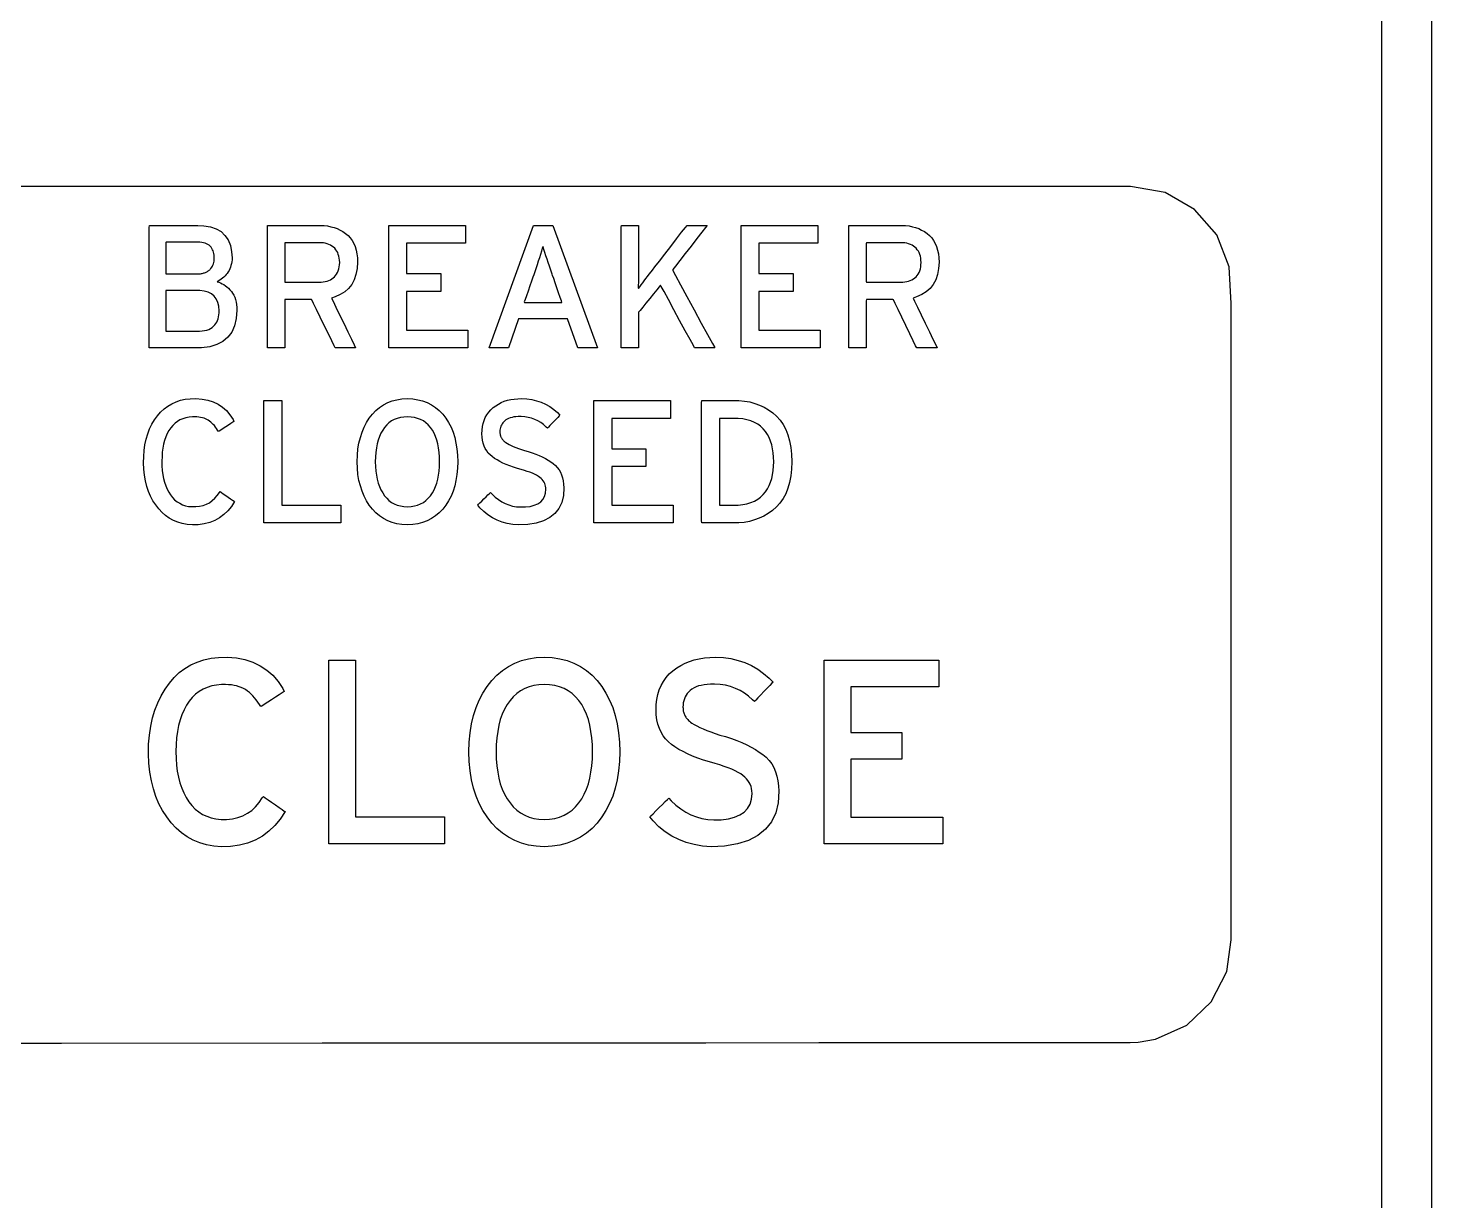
# Model space of a CAD drawing. Extents: x 1 to 47.7, y 0.2 to 33.5.
# Drawn here: x 24.08 to 25.193, y 5.935 to 6.865 of the extents above; entities that cross this region are included whole.
import ezdxf

# ---------------------------------------------------------------- set-up
doc = ezdxf.new("R2010")
doc.units = 0
doc.header["$MEASUREMENT"] = 0
doc.layers.add('6_0____DWG', color=7, linetype='CONTINUOUS')

msp = doc.modelspace()

# ---------------------------------------------------------------- linework, layer by layer
at = {"layer": '6_0____DWG'}
for points in [[(25.1534, 7.3109), (25.1534, 6.7947), (25.1534, 6.5389), (25.1534, 6.2907), (25.1534, 6.1708), (25.1534, 6.0546), (25.1534, 5.9426), (25.1534, 5.8352)], [(25.1934, 5.9138), (25.1934, 5.9897), (25.1934, 6.0684), (25.1934, 6.1501), (25.1934, 6.2346), (25.1934, 6.3219), (25.1934, 6.4118), (25.1934, 6.5043), (25.1934, 6.5994), (25.1934, 6.697), (25.1934, 6.797), (25.1934, 6.8993)], [(24.0093, 6.0602), (24.1065, 6.0602), (24.3134, 6.0604), (24.5203, 6.0605), (24.6175, 6.0606), (24.7072, 6.0607), (24.7867, 6.0607), (24.8537, 6.0608), (24.9056, 6.0608), (24.9399, 6.0608), (24.9541, 6.0608), (24.9605, 6.0611), (24.9743, 6.0634), (24.999, 6.0745), (25.0184, 6.093), (25.0307, 6.1171), (25.0343, 6.1423), (25.0343, 6.1517), (25.0343, 6.1687), (25.0343, 6.2219), (25.0343, 6.2938), (25.0343, 6.3761), (25.0343, 6.5395), (25.0343, 6.6044), (25.0343, 6.6471), (25.0327, 6.676), (25.0227, 6.7014), (25.0052, 6.7216), (24.9818, 6.7351), (24.9543, 6.7399), (24.9543, 6.7399), (24.9432, 6.7399), (24.9117, 6.7399), (24.8621, 6.7399), (24.7971, 6.7399), (24.7192, 6.7399), (24.6309, 6.7399), (24.433, 6.7399), (24.2235, 6.7399), (24.0228, 6.7399)], [(24.3662, 6.6118), (24.3662, 6.7089), (24.4269, 6.7089), (24.4269, 6.6948), (24.3803, 6.6948), (24.3803, 6.6707), (24.4074, 6.6707), (24.4074, 6.6566), (24.3803, 6.6566), (24.3803, 6.6259), (24.4289, 6.6259), (24.4289, 6.6118), (24.3662, 6.6118)], [(24.5161, 6.6118), (24.508, 6.6348), (24.469, 6.6348), (24.461, 6.6118), (24.4458, 6.6118), (24.4808, 6.7089), (24.4963, 6.7089), (24.5317, 6.6118), (24.5161, 6.6118)], [(24.6456, 6.6118), (24.6456, 6.7089), (24.7063, 6.7089), (24.7063, 6.6948), (24.6597, 6.6948), (24.6597, 6.6707), (24.6868, 6.6707), (24.6868, 6.6566), (24.6597, 6.6566), (24.6597, 6.6259), (24.7083, 6.6259), (24.7083, 6.6118), (24.6456, 6.6118)], [(24.2671, 6.4729), (24.2671, 6.5701), (24.2812, 6.5701), (24.2812, 6.4871), (24.3281, 6.4871), (24.3281, 6.4729), (24.2671, 6.4729)], [(24.5288, 6.4729), (24.5288, 6.5701), (24.5895, 6.5701), (24.5895, 6.5559), (24.543, 6.5559), (24.543, 6.5318), (24.57, 6.5318), (24.57, 6.5177), (24.543, 6.5177), (24.543, 6.487), (24.5916, 6.487), (24.5916, 6.4729), (24.5288, 6.4729)], [(24.3187, 6.2184), (24.3187, 6.3641), (24.3398, 6.3641), (24.3398, 6.2397), (24.4103, 6.2397), (24.4103, 6.2184), (24.3187, 6.2184)], [(24.7114, 6.2184), (24.7114, 6.3641), (24.8023, 6.3641), (24.8023, 6.343), (24.7325, 6.343), (24.7325, 6.3068), (24.7731, 6.3068), (24.7731, 6.2856), (24.7325, 6.2856), (24.7325, 6.2395), (24.8054, 6.2395), (24.8054, 6.2184), (24.7114, 6.2184)]]:
    msp.add_lwpolyline(points, dxfattribs=at)
for points in [[(24.2457, 6.6416), (24.2452, 6.635), (24.2438, 6.6293), (24.2416, 6.6243), (24.2385, 6.6202), (24.2345, 6.6169), (24.2297, 6.6144), (24.2241, 6.6127), (24.2175, 6.6119), (24.2132, 6.6118), (24.2107, 6.6118), (24.2061, 6.6118), (24.2002, 6.6118), (24.1937, 6.6118), (24.1874, 6.6118), (24.1818, 6.6118), (24.1779, 6.6118), (24.1762, 6.6118), (24.1761, 6.6147), (24.1761, 6.6239), (24.1761, 6.6375), (24.1761, 6.6537), (24.1761, 6.6707), (24.1761, 6.6865), (24.1761, 6.6993), (24.1761, 6.7073), (24.1763, 6.7089), (24.1787, 6.7089), (24.1832, 6.7089), (24.1892, 6.7089), (24.1959, 6.7089), (24.2025, 6.7089), (24.2084, 6.7089), (24.2127, 6.7089), (24.2148, 6.7089), (24.2194, 6.7087), (24.2247, 6.7078), (24.2292, 6.7062), (24.2331, 6.704), (24.2362, 6.701), (24.2387, 6.6974), (24.2405, 6.6931), (24.2415, 6.6881), (24.2418, 6.6833), (24.2418, 6.6817), (24.2416, 6.6801), (24.2414, 6.6786), (24.241, 6.6771), (24.2406, 6.6757), (24.2401, 6.6744), (24.2395, 6.6732), (24.2388, 6.672), (24.238, 6.6709), (24.2371, 6.6699), (24.2363, 6.6689), (24.2353, 6.6679), (24.2343, 6.6671), (24.2332, 6.6663), (24.2321, 6.6655), (24.2309, 6.6648), (24.23, 6.6642), (24.2314, 6.6638), (24.2327, 6.6633), (24.2341, 6.6627), (24.2353, 6.662), (24.2366, 6.6611), (24.2378, 6.6601), (24.239, 6.6591), (24.2402, 6.6579), (24.2413, 6.6566), (24.2423, 6.6551), (24.2432, 6.6536), (24.244, 6.6519), (24.2446, 6.6501), (24.2451, 6.6481), (24.2454, 6.6461), (24.2456, 6.6439)], [(24.3414, 6.6799), (24.341, 6.6747), (24.3401, 6.6701), (24.3387, 6.6659), (24.3368, 6.6622), (24.3343, 6.659), (24.3312, 6.6563), (24.3277, 6.6541), (24.3236, 6.6523), (24.3208, 6.6513), (24.322, 6.6488), (24.3242, 6.6442), (24.3271, 6.6381), (24.3304, 6.6313), (24.3337, 6.6246), (24.3366, 6.6186), (24.3388, 6.6141), (24.3398, 6.6119), (24.3396, 6.6118), (24.3382, 6.6118), (24.336, 6.6118), (24.3334, 6.6118), (24.3306, 6.6118), (24.3279, 6.6118), (24.3256, 6.6118), (24.3241, 6.6118), (24.3236, 6.6118), (24.3228, 6.6134), (24.3209, 6.6174), (24.3182, 6.623), (24.315, 6.6295), (24.3118, 6.6361), (24.3089, 6.6422), (24.3065, 6.647), (24.3052, 6.6498), (24.3048, 6.6502), (24.3034, 6.6502), (24.3008, 6.6502), (24.2975, 6.6502), (24.2938, 6.6502), (24.2902, 6.6502), (24.2871, 6.6502), (24.2848, 6.6502), (24.2837, 6.6502), (24.2837, 6.6492), (24.2837, 6.6458), (24.2837, 6.6406), (24.2837, 6.6343), (24.2837, 6.6277), (24.2837, 6.6214), (24.2837, 6.6162), (24.2837, 6.6127), (24.2837, 6.6118), (24.283, 6.6118), (24.2815, 6.6118), (24.2794, 6.6118), (24.2771, 6.6118), (24.2747, 6.6118), (24.2726, 6.6118), (24.2709, 6.6118), (24.27, 6.6118), (24.2699, 6.6129), (24.2699, 6.62), (24.2699, 6.6321), (24.2699, 6.6474), (24.2699, 6.6642), (24.2699, 6.6805), (24.2699, 6.6946), (24.2699, 6.7047), (24.2699, 6.7089), (24.2711, 6.7089), (24.275, 6.7089), (24.2808, 6.7089), (24.2876, 6.7089), (24.2947, 6.7089), (24.3014, 6.7089), (24.3068, 6.7089), (24.3103, 6.7089), (24.3119, 6.7089), (24.3148, 6.7088), (24.3176, 6.7085), (24.3202, 6.7079), (24.3228, 6.7072), (24.3252, 6.7064), (24.3275, 6.7053), (24.3297, 6.704), (24.3318, 6.7026), (24.3338, 6.7009), (24.3355, 6.699), (24.3371, 6.697), (24.3384, 6.6946), (24.3394, 6.6921), (24.3403, 6.6894), (24.3409, 6.6864), (24.3413, 6.6833)], [(24.6087, 6.6118), (24.6077, 6.6136), (24.6051, 6.6184), (24.6013, 6.6254), (24.5968, 6.6336), (24.5922, 6.6421), (24.5879, 6.6501), (24.5844, 6.6566), (24.5822, 6.6606), (24.5816, 6.6615), (24.5806, 6.6603), (24.5787, 6.6579), (24.5761, 6.6546), (24.5731, 6.651), (24.5701, 6.6473), (24.5675, 6.644), (24.5654, 6.6414), (24.5643, 6.64), (24.5642, 6.6395), (24.5642, 6.6374), (24.5642, 6.6339), (24.5642, 6.6295), (24.5642, 6.6248), (24.5642, 6.6201), (24.5642, 6.616), (24.5642, 6.6131), (24.5642, 6.6118), (24.5638, 6.6118), (24.5626, 6.6118), (24.5607, 6.6118), (24.5585, 6.6118), (24.5561, 6.6118), (24.5539, 6.6118), (24.5521, 6.6118), (24.5509, 6.6118), (24.5505, 6.6118), (24.5505, 6.6163), (24.5505, 6.6265), (24.5505, 6.6406), (24.5505, 6.6568), (24.5505, 6.6734), (24.5505, 6.6886), (24.5505, 6.7006), (24.5505, 6.7077), (24.5506, 6.7089), (24.5515, 6.7089), (24.5531, 6.7089), (24.5552, 6.7089), (24.5575, 6.7089), (24.5598, 6.7089), (24.5618, 6.7089), (24.5634, 6.7089), (24.5641, 6.7089), (24.5642, 6.7083), (24.5642, 6.7056), (24.5642, 6.7013), (24.5642, 6.6959), (24.5642, 6.6902), (24.5642, 6.6847), (24.5642, 6.6801), (24.5642, 6.6768), (24.5642, 6.6756), (24.5642, 6.6736), (24.5642, 6.6715), (24.5641, 6.6695), (24.5641, 6.6675), (24.5641, 6.6655), (24.5641, 6.6636), (24.564, 6.6616), (24.564, 6.6597), (24.5642, 6.6588), (24.5652, 6.6602), (24.5663, 6.6618), (24.5675, 6.6633), (24.5687, 6.665), (24.57, 6.6667), (24.5713, 6.6684), (24.5727, 6.6703), (24.5742, 6.6721), (24.5752, 6.6734), (24.5772, 6.6761), (24.5807, 6.6805), (24.585, 6.6861), (24.5898, 6.6923), (24.5944, 6.6983), (24.5984, 6.7035), (24.6014, 6.7072), (24.6027, 6.7089), (24.6031, 6.7089), (24.6045, 6.7089), (24.6067, 6.7089), (24.6093, 6.7089), (24.6121, 6.7089), (24.6147, 6.7089), (24.6168, 6.7089), (24.6183, 6.7089), (24.6187, 6.7089), (24.6174, 6.7073), (24.6145, 6.7036), (24.6105, 6.6985), (24.6059, 6.6926), (24.6012, 6.6866), (24.5969, 6.6811), (24.5935, 6.6767), (24.5914, 6.6741), (24.5913, 6.6732), (24.5935, 6.6692), (24.5975, 6.6619), (24.6026, 6.6525), (24.6083, 6.642), (24.614, 6.6315), (24.619, 6.6223), (24.6228, 6.6154), (24.6246, 6.612), (24.6244, 6.6118), (24.6231, 6.6118), (24.621, 6.6118), (24.6185, 6.6118), (24.6157, 6.6118), (24.6131, 6.6118), (24.6109, 6.6118), (24.6093, 6.6118)], [(24.8026, 6.6799), (24.8022, 6.6747), (24.8013, 6.6701), (24.7999, 6.6659), (24.7979, 6.6622), (24.7954, 6.659), (24.7924, 6.6563), (24.7888, 6.6541), (24.7847, 6.6523), (24.7819, 6.6513), (24.7831, 6.6488), (24.7854, 6.6442), (24.7883, 6.6381), (24.7916, 6.6313), (24.7949, 6.6246), (24.7977, 6.6186), (24.7999, 6.6141), (24.801, 6.6119), (24.8007, 6.6118), (24.7993, 6.6118), (24.7972, 6.6118), (24.7946, 6.6118), (24.7917, 6.6118), (24.7891, 6.6118), (24.7868, 6.6118), (24.7853, 6.6118), (24.7848, 6.6118), (24.7839, 6.6134), (24.782, 6.6174), (24.7793, 6.623), (24.7762, 6.6295), (24.773, 6.6361), (24.77, 6.6422), (24.7677, 6.647), (24.7663, 6.6498), (24.7659, 6.6502), (24.7645, 6.6502), (24.7619, 6.6502), (24.7586, 6.6502), (24.755, 6.6502), (24.7514, 6.6502), (24.7482, 6.6502), (24.7459, 6.6502), (24.7449, 6.6502), (24.7448, 6.6492), (24.7448, 6.6458), (24.7448, 6.6406), (24.7448, 6.6343), (24.7448, 6.6277), (24.7448, 6.6214), (24.7448, 6.6162), (24.7448, 6.6127), (24.7448, 6.6118), (24.7441, 6.6118), (24.7426, 6.6118), (24.7406, 6.6118), (24.7383, 6.6118), (24.7359, 6.6118), (24.7337, 6.6118), (24.7321, 6.6118), (24.7311, 6.6118), (24.731, 6.6129), (24.731, 6.62), (24.731, 6.6321), (24.731, 6.6474), (24.731, 6.6642), (24.731, 6.6805), (24.731, 6.6946), (24.731, 6.7047), (24.731, 6.7089), (24.7323, 6.7089), (24.7362, 6.7089), (24.7419, 6.7089), (24.7487, 6.7089), (24.7559, 6.7089), (24.7625, 6.7089), (24.768, 6.7089), (24.7715, 6.7089), (24.7731, 6.7089), (24.776, 6.7088), (24.7787, 6.7085), (24.7814, 6.7079), (24.7839, 6.7072), (24.7864, 6.7064), (24.7887, 6.7053), (24.7909, 6.704), (24.793, 6.7026), (24.7949, 6.7009), (24.7967, 6.699), (24.7982, 6.697), (24.7995, 6.6946), (24.8006, 6.6921), (24.8014, 6.6894), (24.802, 6.6864), (24.8024, 6.6833)], [(24.2277, 6.6829), (24.2277, 6.6842), (24.2276, 6.6854), (24.2274, 6.6866), (24.2271, 6.6877), (24.2268, 6.6887), (24.2263, 6.6897), (24.2258, 6.6907), (24.2252, 6.6916), (24.2245, 6.6925), (24.2237, 6.6932), (24.2227, 6.6938), (24.2216, 6.6943), (24.2205, 6.6948), (24.2192, 6.6951), (24.2178, 6.6954), (24.2163, 6.6956), (24.2147, 6.6957), (24.2137, 6.6957), (24.2111, 6.6957), (24.2075, 6.6957), (24.2032, 6.6957), (24.1987, 6.6957), (24.1947, 6.6957), (24.1915, 6.6957), (24.1897, 6.6957), (24.1894, 6.6954), (24.1894, 6.6936), (24.1894, 6.6904), (24.1894, 6.6864), (24.1894, 6.682), (24.1894, 6.6777), (24.1894, 6.674), (24.1894, 6.6715), (24.1894, 6.6705), (24.1904, 6.6705), (24.193, 6.6705), (24.1966, 6.6705), (24.2009, 6.6705), (24.2054, 6.6705), (24.2094, 6.6705), (24.2126, 6.6705), (24.2144, 6.6705), (24.2151, 6.6705), (24.2159, 6.6705), (24.2167, 6.6706), (24.2175, 6.6707), (24.2182, 6.6708), (24.2189, 6.671), (24.2195, 6.6712), (24.2201, 6.6714), (24.2207, 6.6716), (24.2213, 6.6719), (24.2218, 6.6722), (24.2223, 6.6725), (24.2228, 6.6728), (24.2233, 6.6731), (24.2238, 6.6735), (24.2242, 6.6738), (24.2246, 6.6742), (24.2251, 6.6748), (24.2257, 6.6757), (24.2263, 6.6766), (24.2267, 6.6775), (24.2271, 6.6785), (24.2274, 6.6796), (24.2276, 6.6806), (24.2277, 6.6817)], [(24.3272, 6.6795), (24.3271, 6.6813), (24.3269, 6.683), (24.3266, 6.6845), (24.3261, 6.686), (24.3256, 6.6874), (24.3249, 6.6886), (24.3241, 6.6897), (24.3233, 6.6908), (24.3222, 6.6917), (24.3211, 6.6926), (24.3199, 6.6933), (24.3187, 6.6939), (24.3173, 6.6944), (24.3158, 6.6948), (24.3143, 6.695), (24.3126, 6.6952), (24.3111, 6.6952), (24.3098, 6.6952), (24.3067, 6.6952), (24.3025, 6.6952), (24.2978, 6.6952), (24.293, 6.6952), (24.2887, 6.6952), (24.2854, 6.6952), (24.2838, 6.6952), (24.2837, 6.6946), (24.2837, 6.6919), (24.2837, 6.6876), (24.2837, 6.6824), (24.2837, 6.6768), (24.2837, 6.6716), (24.2837, 6.6673), (24.2837, 6.6646), (24.2838, 6.6639), (24.2854, 6.6639), (24.2887, 6.6639), (24.293, 6.6639), (24.2978, 6.6639), (24.3025, 6.6639), (24.3067, 6.6639), (24.3098, 6.6639), (24.3111, 6.6639), (24.3126, 6.664), (24.3142, 6.6641), (24.3157, 6.6644), (24.3172, 6.6647), (24.3185, 6.6652), (24.3198, 6.6658), (24.321, 6.6665), (24.3221, 6.6673), (24.3231, 6.6682), (24.324, 6.6692), (24.3248, 6.6703), (24.3255, 6.6716), (24.3261, 6.6729), (24.3265, 6.6744), (24.3269, 6.676), (24.3271, 6.6777)], [(24.4957, 6.6702), (24.4946, 6.6734), (24.4936, 6.6765), (24.4926, 6.6794), (24.4917, 6.6822), (24.4908, 6.6849), (24.49, 6.6875), (24.4892, 6.6899), (24.4885, 6.6922), (24.4879, 6.6908), (24.4872, 6.6885), (24.4864, 6.686), (24.4856, 6.6833), (24.4847, 6.6806), (24.4838, 6.6777), (24.4828, 6.6746), (24.4817, 6.6714), (24.4811, 6.6697), (24.4805, 6.6679), (24.4794, 6.6648), (24.4781, 6.661), (24.4767, 6.6569), (24.4753, 6.6531), (24.4743, 6.6501), (24.4736, 6.6482), (24.4737, 6.6478), (24.4758, 6.6478), (24.4797, 6.6478), (24.4847, 6.6478), (24.4901, 6.6478), (24.4954, 6.6478), (24.4998, 6.6478), (24.5027, 6.6478), (24.5035, 6.6479), (24.503, 6.6491), (24.5021, 6.6518), (24.5008, 6.6554), (24.4994, 6.6594), (24.4981, 6.6634), (24.4969, 6.6669), (24.496, 6.6693)], [(24.7883, 6.6795), (24.7882, 6.6813), (24.788, 6.683), (24.7877, 6.6845), (24.7873, 6.686), (24.7867, 6.6874), (24.7861, 6.6886), (24.7853, 6.6897), (24.7844, 6.6908), (24.7834, 6.6917), (24.7823, 6.6926), (24.7811, 6.6933), (24.7798, 6.6939), (24.7784, 6.6944), (24.777, 6.6948), (24.7754, 6.695), (24.7738, 6.6952), (24.7723, 6.6952), (24.7709, 6.6952), (24.7679, 6.6952), (24.7637, 6.6952), (24.7589, 6.6952), (24.7541, 6.6952), (24.7498, 6.6952), (24.7466, 6.6952), (24.7449, 6.6952), (24.7448, 6.6946), (24.7448, 6.6919), (24.7448, 6.6876), (24.7448, 6.6824), (24.7448, 6.6768), (24.7448, 6.6716), (24.7448, 6.6673), (24.7448, 6.6646), (24.7449, 6.6639), (24.7466, 6.6639), (24.7498, 6.6639), (24.7541, 6.6639), (24.7589, 6.6639), (24.7637, 6.6639), (24.7679, 6.6639), (24.7709, 6.6639), (24.7723, 6.6639), (24.7737, 6.664), (24.7754, 6.6641), (24.7769, 6.6644), (24.7783, 6.6647), (24.7797, 6.6652), (24.781, 6.6658), (24.7822, 6.6665), (24.7833, 6.6673), (24.7843, 6.6682), (24.7852, 6.6692), (24.786, 6.6703), (24.7867, 6.6716), (24.7872, 6.6729), (24.7877, 6.6744), (24.788, 6.676), (24.7882, 6.6777)], [(24.2316, 6.6412), (24.2313, 6.6448), (24.2306, 6.6479), (24.2293, 6.6506), (24.2276, 6.6528), (24.2255, 6.6546), (24.2229, 6.656), (24.2198, 6.6568), (24.2162, 6.6573), (24.2145, 6.6573), (24.2123, 6.6573), (24.2088, 6.6573), (24.2045, 6.6573), (24.1999, 6.6573), (24.1956, 6.6573), (24.1921, 6.6573), (24.1899, 6.6573), (24.1894, 6.6572), (24.1894, 6.6551), (24.1894, 6.6512), (24.1894, 6.646), (24.1894, 6.6402), (24.1894, 6.6346), (24.1894, 6.6297), (24.1894, 6.6263), (24.1894, 6.6251), (24.1904, 6.6251), (24.1931, 6.6251), (24.1969, 6.6251), (24.2012, 6.6251), (24.2057, 6.6251), (24.2098, 6.6251), (24.2128, 6.6251), (24.2144, 6.6251), (24.216, 6.6251), (24.2181, 6.6252), (24.22, 6.6255), (24.2218, 6.6259), (24.2234, 6.6265), (24.2248, 6.6272), (24.2261, 6.628), (24.2272, 6.6289), (24.2282, 6.63), (24.229, 6.6311), (24.2297, 6.6323), (24.2303, 6.6335), (24.2308, 6.6349), (24.2311, 6.6363), (24.2314, 6.6379), (24.2316, 6.6395)], [(24.2439, 6.4899), (24.2414, 6.486), (24.2385, 6.4825), (24.2354, 6.4795), (24.2319, 6.4769), (24.2282, 6.4749), (24.2241, 6.4733), (24.2198, 6.4722), (24.2151, 6.4715), (24.2104, 6.4713), (24.2063, 6.4717), (24.2024, 6.4724), (24.1988, 6.4735), (24.1954, 6.4749), (24.1921, 6.4766), (24.1891, 6.4787), (24.1863, 6.4812), (24.1837, 6.484), (24.1813, 6.4872), (24.1791, 6.4905), (24.1772, 6.4941), (24.1756, 6.4979), (24.1743, 6.5019), (24.1732, 6.5062), (24.1724, 6.5107), (24.1719, 6.5155), (24.1717, 6.5205), (24.1718, 6.5256), (24.1722, 6.5304), (24.1728, 6.535), (24.1738, 6.5394), (24.175, 6.5436), (24.1765, 6.5475), (24.1783, 6.5512), (24.1804, 6.5547), (24.1827, 6.5579), (24.1852, 6.5608), (24.188, 6.5634), (24.1909, 6.5656), (24.194, 6.5675), (24.1974, 6.569), (24.201, 6.5702), (24.2047, 6.571), (24.2087, 6.5715), (24.2132, 6.5716), (24.2181, 6.5712), (24.2227, 6.5703), (24.2269, 6.5689), (24.2307, 6.5671), (24.2342, 6.5648), (24.2374, 6.562), (24.2402, 6.5588), (24.2426, 6.5551), (24.2433, 6.5534), (24.2424, 6.5528), (24.2408, 6.5518), (24.2389, 6.5505), (24.2368, 6.5491), (24.2347, 6.5478), (24.2329, 6.5466), (24.2316, 6.5458), (24.231, 6.5454), (24.2303, 6.5466), (24.2295, 6.5478), (24.2286, 6.549), (24.2278, 6.5501), (24.2269, 6.5511), (24.2259, 6.5521), (24.225, 6.5529), (24.224, 6.5537), (24.223, 6.5544), (24.2219, 6.555), (24.2208, 6.5555), (24.2196, 6.556), (24.2183, 6.5563), (24.2169, 6.5566), (24.2155, 6.5569), (24.214, 6.557), (24.2124, 6.5571), (24.2104, 6.5571), (24.2077, 6.5568), (24.2051, 6.5563), (24.2028, 6.5556), (24.2005, 6.5546), (24.1985, 6.5534), (24.1966, 6.552), (24.1948, 6.5503), (24.1932, 6.5484), (24.1918, 6.5462), (24.1905, 6.5438), (24.1893, 6.5412), (24.1884, 6.5384), (24.1876, 6.5355), (24.187, 6.5323), (24.1865, 6.529), (24.1863, 6.5255), (24.1862, 6.5218), (24.1862, 6.5181), (24.1865, 6.5146), (24.1869, 6.5112), (24.1875, 6.5081), (24.1883, 6.5052), (24.1892, 6.5024), (24.1903, 6.4998), (24.1916, 6.4974), (24.193, 6.4952), (24.1946, 6.4931), (24.1963, 6.4913), (24.1982, 6.4897), (24.2003, 6.4885), (24.2025, 6.4874), (24.2048, 6.4866), (24.2073, 6.4861), (24.21, 6.4859), (24.213, 6.4859), (24.216, 6.4862), (24.2189, 6.4868), (24.2215, 6.4877), (24.224, 6.489), (24.2262, 6.4906), (24.2283, 6.4925), (24.2301, 6.4947), (24.2318, 6.4972), (24.2324, 6.4978), (24.2334, 6.4972), (24.2349, 6.4961), (24.2368, 6.4948), (24.2388, 6.4934), (24.2407, 6.4921), (24.2423, 6.491), (24.2435, 6.4902)], [(24.4208, 6.5215), (24.4206, 6.5163), (24.4202, 6.5114), (24.4194, 6.5067), (24.4184, 6.5023), (24.4171, 6.4981), (24.4155, 6.4942), (24.4136, 6.4905), (24.4114, 6.4871), (24.4089, 6.4839), (24.4061, 6.481), (24.4032, 6.4785), (24.4, 6.4764), (24.3966, 6.4746), (24.393, 6.4732), (24.3892, 6.4722), (24.3851, 6.4716), (24.3809, 6.4713), (24.3766, 6.4716), (24.3726, 6.4722), (24.3688, 6.4732), (24.3653, 6.4746), (24.3619, 6.4764), (24.3588, 6.4785), (24.3559, 6.481), (24.3532, 6.4839), (24.3507, 6.4871), (24.3485, 6.4905), (24.3466, 6.4942), (24.3449, 6.4981), (24.3436, 6.5023), (24.3425, 6.5067), (24.3417, 6.5114), (24.3412, 6.5163), (24.3411, 6.5215), (24.3412, 6.5267), (24.3417, 6.5316), (24.3425, 6.5363), (24.3436, 6.5407), (24.3449, 6.5449), (24.3466, 6.5489), (24.3485, 6.5526), (24.3507, 6.5561), (24.3532, 6.5593), (24.3559, 6.5621), (24.3588, 6.5646), (24.3619, 6.5667), (24.3653, 6.5684), (24.3688, 6.5698), (24.3726, 6.5707), (24.3766, 6.5714), (24.3809, 6.5716), (24.3851, 6.5714), (24.3892, 6.5707), (24.393, 6.5698), (24.3966, 6.5684), (24.4, 6.5667), (24.4032, 6.5646), (24.4061, 6.5621), (24.4089, 6.5593), (24.4114, 6.5561), (24.4136, 6.5526), (24.4155, 6.5489), (24.4171, 6.5449), (24.4184, 6.5407), (24.4194, 6.5363), (24.4202, 6.5316), (24.4206, 6.5267)], [(24.505, 6.5008), (24.5046, 6.4946), (24.5033, 6.4892), (24.5011, 6.4845), (24.4979, 6.4805), (24.4939, 6.4773), (24.4889, 6.4747), (24.483, 6.4728), (24.4763, 6.4717), (24.4692, 6.4713), (24.4646, 6.4717), (24.4601, 6.4725), (24.456, 6.4736), (24.452, 6.4751), (24.4483, 6.477), (24.4448, 6.4793), (24.4415, 6.4819), (24.4384, 6.485), (24.4367, 6.4871), (24.4373, 6.4877), (24.4384, 6.4888), (24.4399, 6.4903), (24.4416, 6.492), (24.4433, 6.4937), (24.4448, 6.4952), (24.446, 6.4964), (24.4467, 6.497), (24.4481, 6.4957), (24.4505, 6.4934), (24.4531, 6.4914), (24.4558, 6.4897), (24.4585, 6.4883), (24.4613, 6.4872), (24.4643, 6.4863), (24.4673, 6.4858), (24.4705, 6.4856), (24.4745, 6.4857), (24.4783, 6.4861), (24.4815, 6.4869), (24.4843, 6.4881), (24.4866, 6.4897), (24.4884, 6.4916), (24.4897, 6.4939), (24.4905, 6.4966), (24.4907, 6.4996), (24.4907, 6.5009), (24.4905, 6.5021), (24.4902, 6.5032), (24.4898, 6.5043), (24.4893, 6.5054), (24.4886, 6.5064), (24.4879, 6.5073), (24.487, 6.5082), (24.486, 6.509), (24.4848, 6.5098), (24.4834, 6.5107), (24.4818, 6.5115), (24.48, 6.5123), (24.4781, 6.5131), (24.476, 6.5138), (24.4737, 6.5146), (24.4712, 6.5154), (24.4683, 6.5162), (24.4651, 6.5172), (24.4621, 6.5182), (24.4593, 6.5193), (24.4567, 6.5204), (24.4543, 6.5216), (24.4521, 6.5229), (24.45, 6.5241), (24.4482, 6.5255), (24.4465, 6.5269), (24.445, 6.5284), (24.4438, 6.53), (24.4427, 6.5319), (24.4418, 6.5339), (24.441, 6.5361), (24.4405, 6.5385), (24.4402, 6.541), (24.44, 6.5437), (24.4401, 6.5466), (24.4404, 6.5493), (24.4409, 6.5519), (24.4417, 6.5543), (24.4427, 6.5566), (24.4439, 6.5588), (24.4454, 6.5608), (24.447, 6.5627), (24.449, 6.5644), (24.451, 6.5659), (24.4531, 6.5672), (24.4553, 6.5684), (24.4577, 6.5694), (24.4602, 6.5702), (24.4628, 6.5708), (24.4655, 6.5712), (24.4684, 6.5715), (24.4715, 6.5716), (24.4756, 6.5714), (24.4796, 6.5708), (24.4834, 6.5699), (24.487, 6.5687), (24.4905, 6.5671), (24.4938, 6.5652), (24.4969, 6.563), (24.4999, 6.5605), (24.5019, 6.5584), (24.5013, 6.5578), (24.5002, 6.5567), (24.4988, 6.5552), (24.4971, 6.5535), (24.4954, 6.5517), (24.4939, 6.5501), (24.4927, 6.5489), (24.492, 6.5482), (24.491, 6.549), (24.4889, 6.5509), (24.4867, 6.5526), (24.4844, 6.554), (24.482, 6.5551), (24.4794, 6.556), (24.4767, 6.5567), (24.4739, 6.5572), (24.471, 6.5574), (24.4687, 6.5573), (24.467, 6.5572), (24.4654, 6.557), (24.4639, 6.5567), (24.4625, 6.5563), (24.4612, 6.5559), (24.4601, 6.5553), (24.459, 6.5547), (24.4581, 6.554), (24.4573, 6.5532), (24.4566, 6.5524), (24.456, 6.5515), (24.4554, 6.5506), (24.455, 6.5496), (24.4547, 6.5486), (24.4544, 6.5475), (24.4543, 6.5464), (24.4543, 6.5453), (24.4543, 6.5447), (24.4543, 6.5442), (24.4544, 6.5436), (24.4544, 6.5431), (24.4545, 6.5426), (24.4547, 6.5422), (24.4548, 6.5417), (24.455, 6.5413), (24.4552, 6.5408), (24.4555, 6.5404), (24.4557, 6.5399), (24.456, 6.5395), (24.4564, 6.539), (24.4568, 6.5386), (24.4572, 6.5381), (24.4577, 6.5377), (24.4582, 6.5373), (24.459, 6.5367), (24.4602, 6.536), (24.4615, 6.5352), (24.4631, 6.5344), (24.4649, 6.5336), (24.4668, 6.5329), (24.469, 6.5321), (24.4713, 6.5312), (24.4738, 6.5304), (24.4768, 6.5295), (24.4798, 6.5286), (24.4827, 6.5275), (24.4854, 6.5264), (24.4879, 6.5253), (24.4903, 6.524), (24.4926, 6.5228), (24.4946, 6.5215), (24.4965, 6.5201), (24.4983, 6.5186), (24.4998, 6.517), (24.5012, 6.5151), (24.5023, 6.5132), (24.5032, 6.511), (24.504, 6.5087), (24.5045, 6.5062), (24.5048, 6.5036)], [(24.6858, 6.5215), (24.6855, 6.5156), (24.6849, 6.5102), (24.6839, 6.5051), (24.6826, 6.5004), (24.6809, 6.4961), (24.6788, 6.4922), (24.6763, 6.4887), (24.6735, 6.4856), (24.6704, 6.4829), (24.6671, 6.4805), (24.6636, 6.4784), (24.6599, 6.4767), (24.6561, 6.4753), (24.6522, 6.4742), (24.648, 6.4734), (24.6437, 6.473), (24.6399, 6.4729), (24.6386, 6.4729), (24.6358, 6.4729), (24.6318, 6.4729), (24.6274, 6.4729), (24.6229, 6.4729), (24.6189, 6.4729), (24.6158, 6.4729), (24.6143, 6.4729), (24.6142, 6.4748), (24.6142, 6.4833), (24.6142, 6.4966), (24.6142, 6.5129), (24.6142, 6.5301), (24.6142, 6.5463), (24.6142, 6.5596), (24.6142, 6.5681), (24.6143, 6.5701), (24.6158, 6.5701), (24.6189, 6.5701), (24.6229, 6.5701), (24.6274, 6.5701), (24.6318, 6.5701), (24.6358, 6.5701), (24.6386, 6.5701), (24.6399, 6.5701), (24.6438, 6.57), (24.6482, 6.5696), (24.6524, 6.5689), (24.6564, 6.5678), (24.6602, 6.5664), (24.6639, 6.5647), (24.6674, 6.5627), (24.6706, 6.5603), (24.6737, 6.5576), (24.6765, 6.5545), (24.6789, 6.551), (24.681, 6.547), (24.6826, 6.5427), (24.684, 6.538), (24.6849, 6.5329), (24.6855, 6.5274)], [(24.4064, 6.5215), (24.4064, 6.5253), (24.4061, 6.5289), (24.4056, 6.5324), (24.405, 6.5356), (24.4042, 6.5386), (24.4032, 6.5414), (24.4021, 6.5441), (24.4007, 6.5465), (24.3992, 6.5487), (24.3975, 6.5507), (24.3956, 6.5523), (24.3936, 6.5538), (24.3914, 6.555), (24.389, 6.5559), (24.3865, 6.5565), (24.3838, 6.5569), (24.3809, 6.5571), (24.378, 6.5569), (24.3754, 6.5565), (24.3729, 6.5559), (24.3705, 6.555), (24.3684, 6.5538), (24.3663, 6.5523), (24.3645, 6.5507), (24.3628, 6.5487), (24.3613, 6.5465), (24.3599, 6.5441), (24.3587, 6.5414), (24.3577, 6.5386), (24.3569, 6.5356), (24.3563, 6.5324), (24.3558, 6.5289), (24.3555, 6.5253), (24.3554, 6.5215), (24.3555, 6.5177), (24.3558, 6.5141), (24.3563, 6.5108), (24.3569, 6.5076), (24.3577, 6.5046), (24.3587, 6.5018), (24.3599, 6.4992), (24.3613, 6.4967), (24.3628, 6.4945), (24.3645, 6.4925), (24.3663, 6.4907), (24.3684, 6.4892), (24.3705, 6.488), (24.3729, 6.487), (24.3754, 6.4864), (24.378, 6.486), (24.3809, 6.4858), (24.3838, 6.486), (24.3865, 6.4864), (24.389, 6.487), (24.3914, 6.488), (24.3936, 6.4892), (24.3956, 6.4907), (24.3975, 6.4925), (24.3992, 6.4945), (24.4007, 6.4967), (24.4021, 6.4992), (24.4032, 6.5018), (24.4042, 6.5046), (24.405, 6.5076), (24.4056, 6.5108), (24.4061, 6.5141), (24.4064, 6.5177)], [(24.6714, 6.5215), (24.6713, 6.5251), (24.671, 6.5285), (24.6705, 6.5318), (24.6698, 6.5349), (24.6688, 6.5378), (24.6677, 6.5406), (24.6664, 6.5431), (24.6648, 6.5455), (24.6631, 6.5477), (24.661, 6.5496), (24.6587, 6.5513), (24.6561, 6.5527), (24.6532, 6.5539), (24.6501, 6.5548), (24.6468, 6.5554), (24.6432, 6.5558), (24.6399, 6.5559), (24.6393, 6.5559), (24.638, 6.5559), (24.6363, 6.5559), (24.6343, 6.5559), (24.6322, 6.5559), (24.6304, 6.5559), (24.6291, 6.5559), (24.6284, 6.5559), (24.6283, 6.5545), (24.6283, 6.5486), (24.6283, 6.5391), (24.6283, 6.5276), (24.6283, 6.5154), (24.6283, 6.5038), (24.6283, 6.4944), (24.6283, 6.4884), (24.6284, 6.487), (24.6291, 6.487), (24.6304, 6.487), (24.6322, 6.487), (24.6343, 6.487), (24.6363, 6.487), (24.638, 6.487), (24.6393, 6.487), (24.6399, 6.487), (24.6432, 6.4871), (24.6468, 6.4875), (24.6501, 6.4882), (24.6532, 6.4891), (24.6561, 6.4903), (24.6587, 6.4917), (24.661, 6.4934), (24.6631, 6.4954), (24.6648, 6.4976), (24.6664, 6.5), (24.6677, 6.5026), (24.6688, 6.5053), (24.6698, 6.5082), (24.6705, 6.5112), (24.671, 6.5145), (24.6713, 6.5179)], [(24.2839, 6.2439), (24.2801, 6.238), (24.2758, 6.2328), (24.2711, 6.2283), (24.2659, 6.2245), (24.2603, 6.2214), (24.2542, 6.219), (24.2477, 6.2173), (24.2407, 6.2163), (24.2336, 6.2161), (24.2275, 6.2166), (24.2217, 6.2177), (24.2163, 6.2192), (24.2111, 6.2214), (24.2063, 6.224), (24.2017, 6.2272), (24.1975, 6.2309), (24.1936, 6.2351), (24.19, 6.2398), (24.1867, 6.2448), (24.1839, 6.2502), (24.1815, 6.2559), (24.1795, 6.262), (24.1779, 6.2684), (24.1767, 6.2752), (24.1759, 6.2823), (24.1756, 6.2898), (24.1757, 6.2974), (24.1763, 6.3047), (24.1773, 6.3116), (24.1788, 6.3182), (24.1806, 6.3244), (24.1829, 6.3303), (24.1856, 6.3359), (24.1887, 6.3411), (24.1922, 6.3459), (24.1959, 6.3503), (24.2, 6.3542), (24.2044, 6.3575), (24.2091, 6.3603), (24.2142, 6.3626), (24.2195, 6.3644), (24.2252, 6.3656), (24.2312, 6.3663), (24.2379, 6.3664), (24.2453, 6.3658), (24.2521, 6.3645), (24.2584, 6.3624), (24.2642, 6.3597), (24.2694, 6.3562), (24.2741, 6.3521), (24.2783, 6.3472), (24.282, 6.3417), (24.2831, 6.3391), (24.2817, 6.3382), (24.2793, 6.3367), (24.2764, 6.3348), (24.2732, 6.3327), (24.2701, 6.3307), (24.2674, 6.329), (24.2654, 6.3277), (24.2646, 6.3272), (24.2635, 6.3289), (24.2623, 6.3308), (24.261, 6.3326), (24.2597, 6.3342), (24.2584, 6.3358), (24.257, 6.3372), (24.2556, 6.3385), (24.2541, 6.3396), (24.2526, 6.3407), (24.251, 6.3416), (24.2492, 6.3423), (24.2474, 6.343), (24.2455, 6.3436), (24.2434, 6.344), (24.2413, 6.3444), (24.2391, 6.3446), (24.2367, 6.3447), (24.2336, 6.3447), (24.2296, 6.3443), (24.2258, 6.3436), (24.2222, 6.3425), (24.2189, 6.341), (24.2158, 6.3392), (24.2129, 6.337), (24.2103, 6.3345), (24.2079, 6.3316), (24.2057, 6.3283), (24.2038, 6.3247), (24.2021, 6.3208), (24.2006, 6.3167), (24.1995, 6.3122), (24.1985, 6.3075), (24.1979, 6.3025), (24.1975, 6.2973), (24.1973, 6.2917), (24.1974, 6.2862), (24.1978, 6.2809), (24.1984, 6.2759), (24.1993, 6.2712), (24.2005, 6.2668), (24.2019, 6.2626), (24.2035, 6.2588), (24.2055, 6.2552), (24.2076, 6.2518), (24.21, 6.2487), (24.2126, 6.246), (24.2154, 6.2437), (24.2185, 6.2417), (24.2218, 6.2402), (24.2253, 6.239), (24.2291, 6.2382), (24.2331, 6.2378), (24.2375, 6.2378), (24.2421, 6.2383), (24.2464, 6.2392), (24.2503, 6.2407), (24.254, 6.2426), (24.2574, 6.2449), (24.2605, 6.2478), (24.2633, 6.2511), (24.2657, 6.2549), (24.2667, 6.2558), (24.2682, 6.2548), (24.2704, 6.2532), (24.2732, 6.2513), (24.2762, 6.2492), (24.2791, 6.2472), (24.2816, 6.2455), (24.2833, 6.2444)], [(24.5493, 6.2913), (24.549, 6.2836), (24.5483, 6.2762), (24.5472, 6.2692), (24.5457, 6.2625), (24.5437, 6.2563), (24.5413, 6.2504), (24.5384, 6.2449), (24.5351, 6.2397), (24.5314, 6.2349), (24.5273, 6.2306), (24.5229, 6.2268), (24.5181, 6.2236), (24.513, 6.221), (24.5076, 6.2189), (24.5019, 6.2174), (24.4958, 6.2164), (24.4894, 6.216), (24.483, 6.2164), (24.477, 6.2174), (24.4713, 6.2189), (24.466, 6.221), (24.461, 6.2236), (24.4563, 6.2268), (24.4519, 6.2306), (24.4479, 6.2349), (24.4442, 6.2397), (24.4408, 6.2449), (24.4379, 6.2504), (24.4354, 6.2563), (24.4334, 6.2625), (24.4318, 6.2692), (24.4307, 6.2762), (24.4299, 6.2836), (24.4297, 6.2913), (24.4299, 6.2991), (24.4307, 6.3065), (24.4318, 6.3135), (24.4334, 6.3202), (24.4354, 6.3265), (24.4379, 6.3324), (24.4408, 6.338), (24.4442, 6.3432), (24.4479, 6.348), (24.4519, 6.3522), (24.4563, 6.3559), (24.461, 6.3591), (24.466, 6.3617), (24.4713, 6.3637), (24.477, 6.3652), (24.483, 6.3661), (24.4894, 6.3665), (24.4958, 6.3661), (24.5019, 6.3652), (24.5076, 6.3637), (24.513, 6.3617), (24.5181, 6.3591), (24.5229, 6.3559), (24.5273, 6.3522), (24.5314, 6.348), (24.5351, 6.3432), (24.5384, 6.338), (24.5413, 6.3324), (24.5437, 6.3265), (24.5457, 6.3202), (24.5472, 6.3135), (24.5483, 6.3065), (24.549, 6.2991)], [(24.6755, 6.2602), (24.6749, 6.251), (24.673, 6.2429), (24.6696, 6.2358), (24.6649, 6.2299), (24.6589, 6.2249), (24.6514, 6.2211), (24.6426, 6.2183), (24.6325, 6.2166), (24.6219, 6.2161), (24.6149, 6.2166), (24.6083, 6.2178), (24.602, 6.2194), (24.5961, 6.2217), (24.5905, 6.2245), (24.5852, 6.228), (24.5803, 6.2319), (24.5757, 6.2365), (24.5731, 6.2397), (24.574, 6.2406), (24.5757, 6.2423), (24.578, 6.2446), (24.5805, 6.2471), (24.5831, 6.2496), (24.5853, 6.2519), (24.5871, 6.2536), (24.5881, 6.2546), (24.5902, 6.2526), (24.5939, 6.2491), (24.5977, 6.2462), (24.6017, 6.2436), (24.6058, 6.2415), (24.6101, 6.2398), (24.6145, 6.2386), (24.6191, 6.2378), (24.6238, 6.2374), (24.6298, 6.2375), (24.6355, 6.2382), (24.6404, 6.2395), (24.6446, 6.2413), (24.648, 6.2436), (24.6507, 6.2465), (24.6526, 6.2499), (24.6538, 6.2539), (24.6542, 6.2584), (24.6541, 6.2604), (24.6538, 6.2622), (24.6534, 6.2639), (24.6528, 6.2656), (24.652, 6.2671), (24.651, 6.2686), (24.6499, 6.27), (24.6486, 6.2713), (24.647, 6.2726), (24.6452, 6.2738), (24.6431, 6.275), (24.6408, 6.2763), (24.6381, 6.2775), (24.6352, 6.2787), (24.632, 6.2798), (24.6286, 6.281), (24.6249, 6.2821), (24.6206, 6.2834), (24.6158, 6.2848), (24.6113, 6.2864), (24.6071, 6.288), (24.6031, 6.2897), (24.5995, 6.2915), (24.5962, 6.2933), (24.5931, 6.2953), (24.5904, 6.2973), (24.5879, 6.2993), (24.5856, 6.3016), (24.5837, 6.3041), (24.5821, 6.3069), (24.5807, 6.3099), (24.5796, 6.3132), (24.5788, 6.3168), (24.5783, 6.3206), (24.5781, 6.3246), (24.5782, 6.3289), (24.5787, 6.333), (24.5795, 6.3369), (24.5806, 6.3405), (24.5821, 6.344), (24.5839, 6.3472), (24.5861, 6.3502), (24.5886, 6.3531), (24.5915, 6.3557), (24.5945, 6.3579), (24.5977, 6.3599), (24.6011, 6.3616), (24.6046, 6.3631), (24.6084, 6.3643), (24.6123, 6.3652), (24.6164, 6.3659), (24.6207, 6.3663), (24.6253, 6.3665), (24.6315, 6.3661), (24.6375, 6.3653), (24.6432, 6.3639), (24.6486, 6.3621), (24.6538, 6.3598), (24.6587, 6.3569), (24.6634, 6.3536), (24.6679, 6.3497), (24.6709, 6.3466), (24.67, 6.3458), (24.6684, 6.3441), (24.6662, 6.3418), (24.6637, 6.3392), (24.6612, 6.3366), (24.6589, 6.3343), (24.6571, 6.3324), (24.6561, 6.3313), (24.6545, 6.3326), (24.6515, 6.3354), (24.6482, 6.3379), (24.6447, 6.34), (24.6411, 6.3417), (24.6372, 6.3431), (24.6332, 6.3442), (24.6289, 6.3448), (24.6245, 6.3451), (24.6212, 6.3451), (24.6186, 6.3449), (24.6162, 6.3446), (24.6139, 6.3441), (24.6118, 6.3436), (24.6099, 6.3429), (24.6082, 6.3421), (24.6066, 6.3411), (24.6052, 6.3401), (24.604, 6.3389), (24.6029, 6.3376), (24.602, 6.3363), (24.6012, 6.3349), (24.6006, 6.3334), (24.6001, 6.3319), (24.5997, 6.3303), (24.5995, 6.3286), (24.5994, 6.3269), (24.5995, 6.3261), (24.5995, 6.3253), (24.5996, 6.3245), (24.5997, 6.3237), (24.5999, 6.323), (24.6001, 6.3223), (24.6003, 6.3216), (24.6006, 6.3209), (24.6009, 6.3203), (24.6012, 6.3196), (24.6017, 6.3189), (24.6021, 6.3183), (24.6027, 6.3176), (24.6033, 6.3169), (24.6039, 6.3163), (24.6046, 6.3156), (24.6054, 6.315), (24.6065, 6.3142), (24.6083, 6.313), (24.6104, 6.3119), (24.6127, 6.3107), (24.6154, 6.3095), (24.6183, 6.3083), (24.6215, 6.3071), (24.625, 6.3059), (24.6288, 6.3047), (24.6332, 6.3034), (24.6378, 6.3019), (24.6421, 6.3003), (24.6461, 6.2987), (24.65, 6.2969), (24.6535, 6.2951), (24.6569, 6.2932), (24.66, 6.2912), (24.6629, 6.2892), (24.6655, 6.287), (24.6678, 6.2845), (24.6698, 6.2818), (24.6715, 6.2788), (24.6729, 6.2756), (24.674, 6.2721), (24.6748, 6.2684), (24.6753, 6.2644)], [(24.5277, 6.2913), (24.5276, 6.297), (24.5272, 6.3025), (24.5265, 6.3076), (24.5256, 6.3124), (24.5244, 6.317), (24.5229, 6.3212), (24.5212, 6.3252), (24.5192, 6.3288), (24.5169, 6.3321), (24.5143, 6.3351), (24.5115, 6.3376), (24.5085, 6.3397), (24.5052, 6.3415), (24.5016, 6.3429), (24.4978, 6.3439), (24.4937, 6.3445), (24.4894, 6.3447), (24.4851, 6.3445), (24.4811, 6.3439), (24.4774, 6.3429), (24.4739, 6.3415), (24.4706, 6.3397), (24.4676, 6.3376), (24.4648, 6.3351), (24.4623, 6.3321), (24.46, 6.3288), (24.4579, 6.3252), (24.4561, 6.3212), (24.4546, 6.317), (24.4534, 6.3124), (24.4525, 6.3076), (24.4518, 6.3025), (24.4514, 6.297), (24.4512, 6.2913), (24.4514, 6.2857), (24.4518, 6.2803), (24.4525, 6.2752), (24.4534, 6.2704), (24.4546, 6.2659), (24.4561, 6.2617), (24.4579, 6.2578), (24.46, 6.2542), (24.4623, 6.2508), (24.4648, 6.2477), (24.4676, 6.2451), (24.4706, 6.2429), (24.4739, 6.241), (24.4774, 6.2396), (24.4811, 6.2386), (24.4851, 6.238), (24.4894, 6.2378), (24.4937, 6.238), (24.4978, 6.2386), (24.5016, 6.2396), (24.5052, 6.241), (24.5085, 6.2429), (24.5115, 6.2451), (24.5143, 6.2477), (24.5169, 6.2508), (24.5192, 6.2542), (24.5212, 6.2578), (24.5229, 6.2617), (24.5244, 6.2659), (24.5256, 6.2704), (24.5265, 6.2752), (24.5272, 6.2803), (24.5276, 6.2857)]]:
    msp.add_lwpolyline(points, close=True, dxfattribs=at)

doc.saveas('drawing.dxf')
